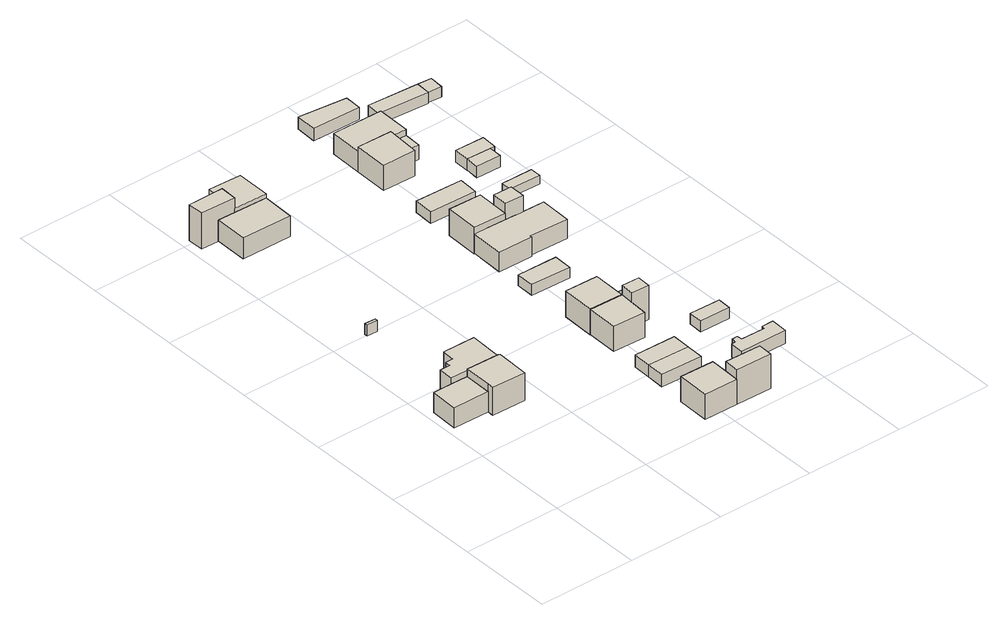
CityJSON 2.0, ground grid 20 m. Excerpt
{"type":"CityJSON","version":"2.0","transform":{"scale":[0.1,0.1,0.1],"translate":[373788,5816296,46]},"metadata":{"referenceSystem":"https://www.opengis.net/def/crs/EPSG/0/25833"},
"CityObjects":{
"building1":{"type":"Building","attributes":{"Gemeindeschluessel":"11000005","function":"31001_1010"},"address":[{"country":"Germany","locality":"Berlin","thoroughfareNumber":"39","thoroughfareName":"Hafeldweg"}],"children":["building1-1","building1-2"]},
"building1-1":{"type":"BuildingPart","attributes":{"BezugspunktDach":"2200","measuredHeight":5.95,"storeysAboveGround":1},"parents":["building1"],"geometry":[{"type":"MultiSurface","lod":"1","boundaries":[[[0,1,2,3,4,5]],[[6,7,8,9,10,11]],[[6,11,5,4]],[[12,13,4,3]],[[8,7,3,2]],[[9,8,2,1]],[[10,9,1,0]],[[11,10,0,5]],[[7,6,13,12]]]}]},
"building1-2":{"type":"BuildingPart","attributes":{"BezugspunktDach":"2200","measuredHeight":5.25,"storeysAboveGround":1},"parents":["building1"],"geometry":[{"type":"Solid","lod":"1","boundaries":[[[[13,12,14,15,16]],[[17,18,7,6,19]],[[17,19,16,15]],[[18,17,15,14]],[[7,18,14,12]],[[19,6,13,16]],[[7,12,13,6]]]]}]},
"building2":{"type":"Building","attributes":{"name":"Siedlung","Gemeindeschluessel":"11000005","BezugspunktDach":"2200","function":"31001_1010","measuredHeight":7.46,"storeysAboveGround":1},"address":[{"country":"Germany","locality":"Berlin","thoroughfareNumber":"41","thoroughfareName":"Hafeldweg"}],"geometry":[{"type":"Solid","lod":"1","boundaries":[[[[20,21,22,23,24,25,26,27]],[[28,29,30,31,32,33,34,35]],[[28,35,27,26]],[[29,28,26,25]],[[30,29,25,24]],[[31,30,24,23]],[[32,31,23,22]],[[33,32,22,21]],[[34,33,21,20]],[[35,34,20,27]]]]}]},
"building3":{"type":"Building","attributes":{"Gemeindeschluessel":"11000005","BezugspunktDach":"2200","function":"51009_1610","measuredHeight":2.26,"storeysAboveGround":0},"address":[{"country":"Germany","locality":"Berlin"}],"geometry":[{"type":"Solid","lod":"1","boundaries":[[[[36,37,38,39]],[[40,41,42,43]],[[40,43,39,38]],[[41,40,38,37]],[[42,41,37,36]],[[43,42,36,39]]]]}]},
"building4":{"type":"Building","attributes":{"Gemeindeschluessel":"11000005","BezugspunktDach":"2200","function":"31001_1010","measuredHeight":5.09,"storeysAboveGround":1},"address":[{"country":"Germany","locality":"Berlin","thoroughfareNumber":"47","thoroughfareName":"Hafeldweg"}],"geometry":[{"type":"Solid","lod":"1","boundaries":[[[[44,45,46,47]],[[48,49,50,51]],[[48,51,47,46]],[[49,48,46,45]],[[50,49,45,44]],[[51,50,44,47]]]]}]},
"building5":{"type":"Building","attributes":{"Gemeindeschluessel":"11000005","function":"31001_1010"},"address":[{"country":"Germany","locality":"Berlin","thoroughfareNumber":"49","thoroughfareName":"Hafeldweg"}],"children":["building5-1","building5-2"]},
"building5-1":{"type":"BuildingPart","attributes":{"BezugspunktDach":"2200","measuredHeight":7.54,"storeysAboveGround":1},"parents":["building5"],"geometry":[{"type":"MultiSurface","lod":"1","boundaries":[[[52,53,54,55,56]],[[57,58,59,60,61]],[[59,58,54,53]],[[60,59,53,52]],[[61,60,52,56]],[[57,61,56,55]]]}]},
"building5-2":{"type":"BuildingPart","attributes":{"BezugspunktDach":"2200","measuredHeight":7.54,"storeysAboveGround":1},"parents":["building5"],"geometry":[{"type":"MultiSurface","lod":"1","boundaries":[[[62,63,64,65]],[[57,61,66,67]],[[57,67,65,64]],[[56,55,57,64,63]],[[66,61,63,62]],[[67,66,62,65]],[[61,57,55,56]]]}]},
"building6":{"type":"Building","attributes":{"Gemeindeschluessel":"11000005","function":"31001_1010"},"address":[{"country":"Germany","locality":"Berlin","thoroughfareNumber":"36","thoroughfareName":"Hafeldweg"}],"children":["building6-1","building6-2"]},
"building6-1":{"type":"BuildingPart","attributes":{"BezugspunktDach":"2200","measuredHeight":7.28,"storeysAboveGround":1},"parents":["building6"],"geometry":[{"type":"MultiSurface","lod":"1","boundaries":[[[68,69,70,71]],[[72,73,74,75]],[[72,75,71,70]],[[73,72,70,69]],[[73,69,76,77]],[[75,74,68,71]],[[77,76,68,74]]]}]},
"building6-2":{"type":"BuildingPart","attributes":{"BezugspunktDach":"2200","measuredHeight":7.28,"storeysAboveGround":1},"parents":["building6"],"geometry":[{"type":"MultiSurface","lod":"1","boundaries":[[[78,79,80,81]],[[77,82,83,74]],[[76,68,74,81,80]],[[82,77,80,79]],[[83,82,79,78]],[[74,83,78,81]],[[77,74,68,76]]]}]},
"building7":{"type":"Building","attributes":{"Gemeindeschluessel":"11000005","BezugspunktDach":"2200","function":"31001_2463","measuredHeight":2.63,"storeysAboveGround":1},"address":[{"country":"Germany","locality":"Berlin","thoroughfareNumber":"36 (1)","thoroughfareName":"Hafeldweg"}],"geometry":[{"type":"Solid","lod":"1","boundaries":[[[[84,85,86,87]],[[88,89,90,91]],[[88,91,87,86]],[[89,88,86,85]],[[90,89,85,84]],[[91,90,84,87]]]]}]},
"building8":{"type":"Building","attributes":{"Gemeindeschluessel":"11000005","BezugspunktDach":"2200","function":"31001_2463","measuredHeight":2.61,"storeysAboveGround":1},"address":[{"country":"Germany","locality":"Berlin","thoroughfareNumber":"38 (1)","thoroughfareName":"Hafeldweg"}],"geometry":[{"type":"Solid","lod":"1","boundaries":[[[[85,92,93,86]],[[94,95,89,88]],[[94,88,86,93]],[[95,94,93,92]],[[89,95,92,85]],[[88,89,85,86]]]]}]},
"building9":{"type":"Building","attributes":{"Gemeindeschluessel":"11000005","function":"31001_1010"},"address":[{"country":"Germany","locality":"Berlin","thoroughfareNumber":"38","thoroughfareName":"Hafeldweg"}],"children":["building9-1","building9-2"]},
"building9-1":{"type":"BuildingPart","attributes":{"BezugspunktDach":"2200","measuredHeight":7.32,"storeysAboveGround":1},"parents":["building9"],"geometry":[{"type":"MultiSurface","lod":"1","boundaries":[[[96,97,98,99]],[[100,101,102,103]],[[100,103,99,98]],[[101,100,98,97]],[[102,101,104,105,96]],[[103,102,96,99]],[[97,105,104,101]]]}]},
"building9-2":{"type":"BuildingPart","attributes":{"BezugspunktDach":"2200","measuredHeight":7.32,"storeysAboveGround":1},"parents":["building9"],"geometry":[{"type":"MultiSurface","lod":"1","boundaries":[[[106,107,108,109]],[[101,110,111,104]],[[97,105,109,108]],[[110,101,108,107]],[[111,110,107,106]],[[104,111,106,109]],[[101,104,105,97]]]}]},
"building10":{"type":"Building","attributes":{"Gemeindeschluessel":"11000005","function":"31001_1010"},"address":[{"country":"Germany","locality":"Berlin","thoroughfareNumber":"40","thoroughfareName":"Hafeldweg"}],"children":["building10-1","building10-2"]},
"building10-1":{"type":"BuildingPart","attributes":{"BezugspunktDach":"2200","measuredHeight":7.69,"storeysAboveGround":1},"parents":["building10"],"geometry":[{"type":"MultiSurface","lod":"1","boundaries":[[[112,113,114,115]],[[116,117,118,119]],[[116,119,115,114]],[[117,116,114,113]],[[118,120,121,122,117,113,112]],[[119,118,112,115]],[[120,118,122,121]]]}]},
"building10-2":{"type":"BuildingPart","attributes":{"BezugspunktDach":"2200","measuredHeight":3.3,"storeysAboveGround":1},"parents":["building10"],"geometry":[{"type":"MultiSurface","lod":"1","boundaries":[[[123,124,121,120]],[[122,125,126,118]],[[125,122,121,124]],[[126,125,124,123]],[[118,126,123,120]],[[122,118,127,120,121]]]}]},
"building11":{"type":"Building","attributes":{"Gemeindeschluessel":"11000005","BezugspunktDach":"2200","function":"31001_2463","measuredHeight":2.24,"storeysAboveGround":1},"address":[{"country":"Germany","locality":"Berlin","thoroughfareNumber":"42 (1)","thoroughfareName":"Hafeldweg"}],"geometry":[{"type":"Solid","lod":"1","boundaries":[[[[128,129,130,131]],[[132,133,134,135]],[[132,135,131,130]],[[133,132,130,129]],[[134,133,129,128]],[[135,134,128,131]]]]}]},
"building12":{"type":"Building","attributes":{"Gemeindeschluessel":"11000005","BezugspunktDach":"2200","function":"31001_1000","measuredHeight":2.81,"storeysAboveGround":1},"address":[{"country":"Germany","locality":"Berlin","thoroughfareNumber":"36 (2)","thoroughfareName":"Hafeldweg"}],"geometry":[{"type":"Solid","lod":"1","boundaries":[[[[136,137,138,139,140,141,142,143,144,145]],[[146,147,148,149,150,151,152,153,154,155]],[[146,155,145,144]],[[147,146,144,143]],[[148,147,143,142]],[[149,148,142,141]],[[150,149,141,140]],[[151,150,140,139]],[[152,151,139,138]],[[153,152,138,137]],[[154,153,137,136]],[[155,154,136,145]]]]}]},
"building13":{"type":"Building","attributes":{"Gemeindeschluessel":"11000005","BezugspunktDach":"2200","function":"31001_1000","measuredHeight":2.38,"storeysAboveGround":1},"address":[{"country":"Germany","locality":"Berlin","thoroughfareNumber":"38 (2)","thoroughfareName":"Hafeldweg"}],"geometry":[{"type":"Solid","lod":"1","boundaries":[[[[156,157,158,159]],[[160,161,162,163]],[[160,163,159,158]],[[161,160,158,157]],[[162,161,157,156]],[[163,162,156,159]]]]}]},
"building14":{"type":"Building","attributes":{"Gemeindeschluessel":"11000005","function":"31001_1010"},"address":[{"country":"Germany","locality":"Berlin","thoroughfareNumber":"44","thoroughfareName":"Hafeldweg"}],"children":["building14-1","building14-2"]},
"building14-1":{"type":"BuildingPart","attributes":{"BezugspunktDach":"2200","measuredHeight":7.69,"storeysAboveGround":1},"parents":["building14"],"geometry":[{"type":"MultiSurface","lod":"1","boundaries":[[[164,165,166,167]],[[168,169,170,171]],[[168,171,167,166]],[[169,168,166,165]],[[169,165,172,173,170]],[[171,170,164,167]],[[170,173,172,164]]]}]},
"building14-2":{"type":"BuildingPart","attributes":{"BezugspunktDach":"2200","measuredHeight":7.69,"storeysAboveGround":1},"parents":["building14"],"geometry":[{"type":"MultiSurface","lod":"1","boundaries":[[[174,175,176,177]],[[173,178,179,170]],[[172,164,177,176]],[[178,173,176,175]],[[179,178,175,174]],[[170,179,174,177]],[[173,170,164,172]]]}]},
"building15":{"type":"Building","attributes":{"Gemeindeschluessel":"11000005","BezugspunktDach":"2200","function":"31001_1010","measuredHeight":4.08,"storeysAboveGround":1},"address":[{"country":"Germany","locality":"Berlin","thoroughfareNumber":"42","thoroughfareName":"Hafeldweg"}],"geometry":[{"type":"Solid","lod":"1","boundaries":[[[[180,181,182,183,184,185,186]],[[187,188,189,190,191,192,193]],[[187,193,186,185]],[[188,187,185,184]],[[189,188,184,183]],[[190,189,183,182]],[[191,190,182,181]],[[192,191,181,180]],[[193,192,180,186]]]]}]},
"building16":{"type":"Building","attributes":{"Gemeindeschluessel":"11000005","BezugspunktDach":"2200","function":"31001_2463","measuredHeight":2.4,"storeysAboveGround":1},"address":[{"country":"Germany","locality":"Berlin","thoroughfareNumber":"44 (1)","thoroughfareName":"Hafeldweg"}],"geometry":[{"type":"Solid","lod":"1","boundaries":[[[[194,195,196,197]],[[198,199,200,201]],[[198,201,197,196]],[[199,198,196,195]],[[200,199,195,194]],[[201,200,194,197]]]]}]},
"building17":{"type":"Building","attributes":{"Gemeindeschluessel":"11000005","function":"31001_1010"},"address":[{"country":"Germany","locality":"Berlin","thoroughfareNumber":"46","thoroughfareName":"Hafeldweg"}],"children":["building17-1","building17-2"]},
"building17-1":{"type":"BuildingPart","attributes":{"BezugspunktDach":"2200","measuredHeight":7.61,"storeysAboveGround":1},"parents":["building17"],"geometry":[{"type":"MultiSurface","lod":"1","boundaries":[[[202,203,204,205]],[[206,207,208,209]],[[206,209,205,204]],[[207,206,204,203]],[[208,210,211,212,203,202]],[[209,208,202,205]],[[207,212,211,210]]]}]},
"building17-2":{"type":"BuildingPart","attributes":{"BezugspunktDach":"2200","measuredHeight":3.11,"storeysAboveGround":1},"parents":["building17"],"geometry":[{"type":"Solid","lod":"1","boundaries":[[[[213,214,212,211]],[[207,215,216,210]],[[215,207,212,214]],[[216,215,214,213]],[[210,216,213,211]],[[207,210,211,212]]]]}]},
"building18":{"type":"Building","attributes":{"Gemeindeschluessel":"11000005","BezugspunktDach":"2200","function":"31001_1010","measuredHeight":5.42,"storeysAboveGround":1},"address":[{"country":"Germany","locality":"Berlin","thoroughfareNumber":"48","thoroughfareName":"Hafeldweg"}],"geometry":[{"type":"Solid","lod":"1","boundaries":[[[[217,218,219,220]],[[221,222,215,206]],[[221,206,220,219]],[[222,221,219,218]],[[215,222,218,217]],[[206,215,217,220]]]]}]},
"building19":{"type":"Building","attributes":{"Gemeindeschluessel":"11000005","BezugspunktDach":"2200","function":"31001_2463","measuredHeight":2.58,"storeysAboveGround":1},"address":[{"country":"Germany","locality":"Berlin","thoroughfareNumber":"48 (2)","thoroughfareName":"Hafeldweg"}],"geometry":[{"type":"Solid","lod":"1","boundaries":[[[[223,224,225,226]],[[227,228,229,230]],[[227,230,226,225]],[[228,227,225,224]],[[229,228,224,223]],[[230,229,223,226]]]]}]},
"building20":{"type":"Building","attributes":{"Gemeindeschluessel":"11000005","BezugspunktDach":"2200","function":"31001_1000","measuredHeight":1.86,"storeysAboveGround":1},"address":[{"country":"Germany","locality":"Berlin","thoroughfareNumber":"44 (2)","thoroughfareName":"Hafeldweg"}],"geometry":[{"type":"Solid","lod":"1","boundaries":[[[[231,232,233,234]],[[235,236,237,238]],[[235,238,234,233]],[[236,235,233,232]],[[237,236,232,231]],[[238,237,231,234]]]]}]},
"building21":{"type":"Building","attributes":{"Gemeindeschluessel":"11000005","BezugspunktDach":"2200","function":"31001_2463","measuredHeight":2.32,"storeysAboveGround":1},"address":[{"country":"Germany","locality":"Berlin","thoroughfareNumber":"46 (2)","thoroughfareName":"Hafeldweg"}],"geometry":[{"type":"Solid","lod":"1","boundaries":[[[[239,240,241,242]],[[243,244,245,246]],[[243,246,242,241]],[[244,243,241,240]],[[245,244,240,239]],[[246,245,239,242]]]]}]},
"building22":{"type":"Building","attributes":{"Gemeindeschluessel":"11000005","BezugspunktDach":"2200","function":"31001_1000","measuredHeight":2.4,"storeysAboveGround":1},"address":[{"country":"Germany","locality":"Berlin","thoroughfareNumber":"46 (1)","thoroughfareName":"Hafeldweg"}],"geometry":[{"type":"Solid","lod":"1","boundaries":[[[[240,247,248,249,241]],[[250,251,252,253,254]],[[250,254,241,249]],[[251,250,249,248]],[[252,251,248,247]],[[253,252,247,240]],[[254,253,240,241]]]]}]},
"building23":{"type":"Building","attributes":{"Gemeindeschluessel":"11000005","BezugspunktDach":"2200","function":"31001_1000","measuredHeight":2.38,"storeysAboveGround":1},"address":[{"country":"Germany","locality":"Berlin","thoroughfareNumber":"48 (1)","thoroughfareName":"Hafeldweg"}],"geometry":[{"type":"Solid","lod":"1","boundaries":[[[[255,256,257,258]],[[259,260,261,262]],[[259,262,258,257]],[[260,259,257,256]],[[261,260,256,255]],[[262,261,255,258]]]]}]},
"building24":{"type":"Building","attributes":{"Gemeindeschluessel":"11000005","BezugspunktDach":"2200","function":"51009_1610","measuredHeight":2.26,"storeysAboveGround":0},"address":[{"country":"Germany","locality":"Berlin"}],"geometry":[{"type":"Solid","lod":"1","boundaries":[[[[263,264,256,255]],[[265,266,267,268]],[[265,268,255,256]],[[266,265,256,264]],[[267,266,264,263]],[[268,267,263,255]]]]}]}
},
"vertices":[
[148,262,77],[150,331,77],[147,332,77],[79,334,77],[78,277,77],[78,264,77],[78,277,18],[79,334,18],[147,332,18],[150,331,18],[148,262,18],[78,264,18],[79,334,61],[78,277,61],
[44,335,61],[5,335,61],[3,278,61],[5,335,18],[44,335,18],[3,278,18],
[147,332,74],[150,401,74],[83,402,74],[82,376,74],[66,376,74],[65,365,74],[44,365,74],[44,335,74],[44,365,22],[65,365,22],[66,376,22],[82,376,22],[83,402,22],[150,401,22],[147,332,22],[44,335,22],
[87,585,37],[87,591,37],[65,592,37],[65,586,37],[65,592,14],[87,591,14],[87,585,14],[65,586,14],
[159,905,48],[161,972,48],[56,975,48],[55,907,48],[56,975,4],[161,972,4],[159,905,4],[55,907,4],
[161,972,57],[162,1042,57],[94,1045,57],[93,1009,57],[92,974,57],[93,1009,3],[94,1045,3],[162,1042,3],[161,972,3],[92,974,3],
[20,976,79],[92,974,79],[93,1009,79],[19,1009,79],[20,976,3],[19,1009,3],
[409,6,84],[411,72,84],[340,74,84],[339,7,84],[340,74,31],[411,72,31],[409,6,31],[339,7,31],[410,37,84],[410,37,31],
[484,4,104],[485,35,104],[410,37,104],[409,6,104],[485,35,31],[484,4,31],
[430,126,56],[431,163,56],[345,166,56],[344,129,56],[345,166,30],[431,163,30],[430,126,30],[344,129,30],
[432,201,56],[346,203,56],[346,203,30],[432,201,30],
[414,259,83],[418,324,83],[348,326,83],[347,262,83],[348,326,30],[418,324,30],[414,259,30],[347,262,30],[416,296,30],[416,296,83],
[453,295,103],[454,323,103],[418,324,103],[416,296,103],[454,323,30],[453,295,30],
[417,324,84],[418,392,84],[350,394,84],[348,326,84],[350,394,29],[418,392,29],[417,324,29],[348,326,29],[417,324,62],[417,358,62],[417,358,29],
[454,323,62],[454,357,62],[454,357,29],[454,323,29],[417,324,58],
[433,483,46],[434,521,46],[351,523,46],[351,486,46],[351,523,23],[434,521,23],[433,483,23],[351,486,23],
[586,87,61],[587,122,61],[563,122,61],[562,115,61],[512,116,61],[511,127,61],[499,126,61],[498,116,61],[490,116,61],[489,88,61],[490,116,33],[498,116,33],[499,126,33],[511,127,33],[512,116,33],[562,115,33],[563,122,33],[587,122,33],[586,87,33],[489,88,33],
[560,207,55],[561,235,55],[498,237,55],[497,208,55],[498,237,32],[561,235,32],[560,207,32],[497,208,32],
[423,644,76],[425,713,76],[357,715,76],[355,646,76],[357,715,20],[425,713,20],[423,644,20],[355,646,20],[424,676,76],[424,676,20],
[462,642,97],[462,675,97],[424,676,97],[423,644,97],[462,675,20],[462,642,20],
[425,575,63],[425,579,63],[505,576,63],[507,641,63],[462,642,63],[355,646,63],[353,576,63],[355,646,22],[462,642,22],[507,641,22],[505,576,22],[425,579,22],[425,575,22],[353,576,22],
[455,762,42],[457,803,42],[359,806,42],[357,765,42],[359,806,18],[457,803,18],[455,762,18],[357,765,18],
[431,896,66],[435,965,66],[363,967,66],[362,897,66],[363,967,12],[435,965,12],[431,896,12],[362,897,12],[433,930,12],[433,930,43],[435,965,43],
[467,929,43],[468,964,43],[468,964,12],[467,929,12],
[468,964,56],[469,1033,56],[365,1035,56],[363,967,56],[365,1035,12],[469,1033,12],
[466,1087,35],[467,1122,35],[368,1133,35],[366,1090,35],[368,1133,9],[467,1122,9],[466,1087,9],[366,1090,9],
[572,729,40],[572,752,40],[508,753,40],[507,731,40],[508,753,22],[572,752,22],[572,729,22],[507,731,22],
[557,818,40],[558,845,40],[507,847,40],[506,819,40],[507,847,16],[558,845,16],[557,818,16],[506,819,16],
[567,845,40],[569,877,40],[508,879,40],[508,879,15],[569,877,15],[567,845,15],[558,845,15],[507,847,15],
[584,1043,37],[585,1073,37],[480,1080,37],[479,1050,37],[480,1080,13],[585,1073,13],[584,1043,13],[479,1050,13],
[612,1041,37],[614,1071,37],[585,1073,15],[614,1071,15],[612,1041,15],[584,1043,15]
]}
